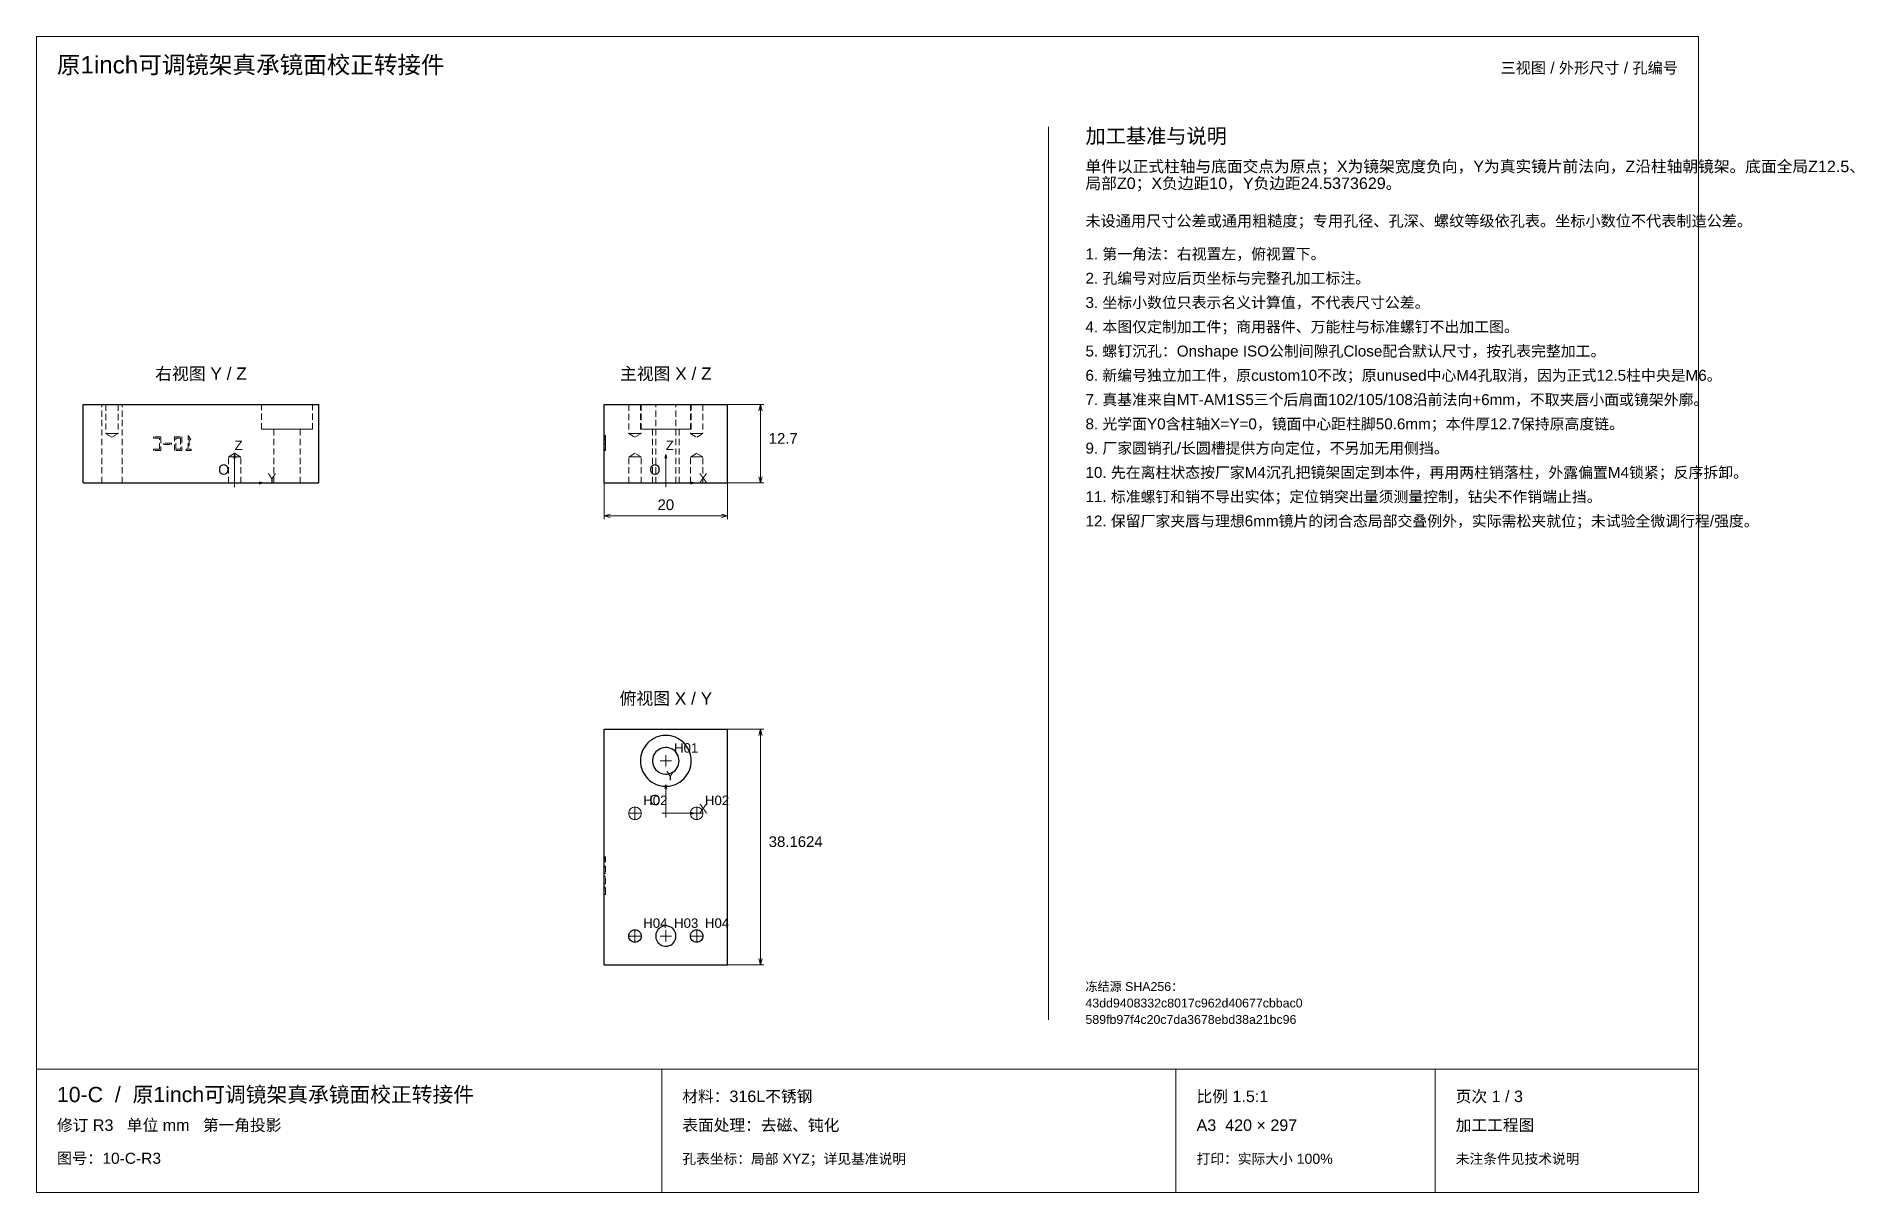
# Paper-space layout '01_三视图' of a CAD drawing. Header units: millimetres. Extents: x 8 to 450, y 8 to 289.
import ezdxf
from ezdxf.enums import TextEntityAlignment as Align

# ---------------------------------------------------------------- set-up
doc = ezdxf.new("R2010")
doc.units = ezdxf.units.MM
doc.linetypes.add('WP_HIDDEN', pattern=[2.3, 1.5, -0.8])
for name, color, linetype, lineweight in [('ANNOTATIONS', 7, 'CONTINUOUS', 18), ('HIDDEN', 7, 'WP_HIDDEN', 13), ('VISIBLE', 7, 'CONTINUOUS', 25)]:
    doc.layers.add(name, color=color, linetype=linetype, lineweight=lineweight)
doc.styles.add('CJK', font='Arial Unicode.ttf')

psp = doc.layouts.new('01_三视图')

# ---------------------------------------------------------------- linework, layer by layer
at = {"layer": 'ANNOTATIONS'}
for p, q in [((412, 289), (8, 289)), ((8, 289), (8, 8)), ((412, 8), (412, 289)), ((254, 50), (254, 267)), ((176, 199.53), (184.8, 199.53)), ((184, 199.53), (183.58, 198.03)), ((184, 180.47), (184, 199.53)), ((184, 199.53), (184.42, 198.03)), ((56.18, 187.47), (55.9, 186.47)), ((56.18, 180.47), (56.18, 187.47)), ((56.18, 187.47), (56.46, 186.47)), ((161, 187.47), (160.72, 186.47)), ((161, 180.47), (161, 187.47)), ((161, 187.47), (161.28, 186.47)), ((56.18, 179.47), (56.18, 181.47)), ((161, 179.47), (161, 181.47)), ((184, 180.47), (183.58, 181.97)), ((184, 180.47), (184.42, 181.97)), ((55.18, 180.47), (57.18, 180.47)), ((56.18, 180.47), (63.18, 180.47)), ((63.18, 180.47), (62.18, 180.75)), ((63.18, 180.47), (62.18, 180.19)), ((146, 180.47), (146, 171.67)), ((160, 180.47), (162, 180.47)), ((161, 180.47), (168, 180.47)), ((168, 180.47), (167, 180.75)), ((168, 180.47), (167, 180.19)), ((176, 180.47), (176, 171.67)), ((176, 180.47), (184.8, 180.47)), ((146, 172.47), (147.5, 172.89)), ((146, 172.47), (176, 172.47)), ((146, 172.47), (147.5, 172.06)), ((176, 172.47), (174.5, 172.89)), ((176, 172.47), (174.5, 172.06)), ((176, 120.62), (184.8, 120.62)), ((184, 120.62), (183.58, 119.12)), ((184, 63.38), (184, 120.62)), ((184, 120.62), (184.42, 119.12)), ((159.6, 112.93), (162.4, 112.93)), ((161, 111.53), (161, 114.33)), ((161, 107.18), (160.72, 106.18)), ((161, 100.18), (161, 107.18)), ((161, 107.18), (161.28, 106.18)), ((152.1, 100.18), (154.9, 100.18)), ((153.5, 98.78), (153.5, 101.58)), ((160, 100.18), (162, 100.18)), ((161, 99.18), (161, 101.18)), ((161, 100.18), (168, 100.18)), ((168, 100.18), (167, 100.46)), ((168, 100.18), (167, 99.9)), ((167.1, 100.18), (169.9, 100.18)), ((168.5, 98.78), (168.5, 101.58)), ((153.5, 68.95), (153.5, 71.75)), ((161, 68.95), (161, 71.75)), ((168.5, 68.95), (168.5, 71.75)), ((152.1, 70.35), (154.9, 70.35)), ((159.6, 70.35), (162.4, 70.35)), ((167.1, 70.35), (169.9, 70.35)), ((176, 63.38), (184.8, 63.38)), ((184, 63.38), (183.58, 64.88)), ((184, 63.38), (184.42, 64.88)), ((8, 38), (412, 38)), ((160, 8), (160, 38)), ((285, 8), (285, 38)), ((348, 8), (348, 38)), ((8, 8), (412, 8))]:
    psp.add_line(p, q, dxfattribs=at)
at = {"layer": 'HIDDEN'}
for points in [[(28.83, 199.53), (28.77, 199.53), (28.58, 199.53), (28.29, 199.53), (27.9, 199.53), (27.43, 199.53), (26.9, 199.53), (26.35, 199.53), (25.8, 199.53), (25.28, 199.53), (24.81, 199.53), (24.42, 199.53), (24.12, 199.53), (23.94, 199.53), (23.88, 199.53)], [(23.88, 199.53), (23.89, 199.53), (23.94, 199.53), (24.02, 199.53), (24.12, 199.53), (24.26, 199.53), (24.42, 199.53), (24.6, 199.53), (24.81, 199.53), (25.04, 199.53), (25.28, 199.53), (25.54, 199.53), (25.8, 199.53), (26.08, 199.53), (26.35, 199.53)], [(23.88, 180.47), (23.88, 199.53)], [(27.86, 199.53), (27.82, 199.53), (27.71, 199.53), (27.53, 199.53), (27.29, 199.53), (27.01, 199.53), (26.69, 199.53), (26.35, 199.53), (26.02, 199.53), (25.7, 199.53), (25.41, 199.53), (25.17, 199.53), (25, 199.53), (24.88, 199.53), (24.85, 199.53)], [(24.85, 199.53), (24.86, 199.53), (24.88, 199.53), (24.93, 199.53), (25, 199.53), (25.08, 199.53), (25.17, 199.53), (25.29, 199.53), (25.41, 199.53), (25.55, 199.53), (25.7, 199.53), (25.86, 199.53), (26.02, 199.53), (26.18, 199.53), (26.35, 199.53)], [(24.85, 199.53), (24.85, 192.48)], [(26.35, 199.53), (26.52, 199.53), (26.69, 199.53), (26.85, 199.53), (27.01, 199.53), (27.16, 199.53), (27.29, 199.53), (27.42, 199.53), (27.53, 199.53), (27.63, 199.53), (27.71, 199.53), (27.78, 199.53), (27.82, 199.53), (27.85, 199.53), (27.86, 199.53)], [(26.35, 199.53), (26.63, 199.53), (26.9, 199.53), (27.17, 199.53), (27.43, 199.53), (27.67, 199.53), (27.9, 199.53), (28.1, 199.53), (28.29, 199.53), (28.45, 199.53), (28.58, 199.53), (28.69, 199.53), (28.77, 199.53), (28.81, 199.53), (28.83, 199.53)], [(27.86, 199.53), (27.86, 192.48)], [(28.83, 180.47), (28.83, 199.53)], [(75.12, 199.53), (74.97, 199.53), (74.51, 199.53), (73.77, 199.53), (72.79, 199.53), (71.62, 199.53), (70.31, 199.53), (68.93, 199.53), (67.56, 199.53), (66.25, 199.53), (65.08, 199.53), (64.1, 199.53), (63.36, 199.53), (62.9, 199.53), (62.75, 199.53)], [(62.75, 199.53), (62.79, 199.53), (62.9, 199.53), (63.09, 199.53), (63.36, 199.53), (63.7, 199.53), (64.1, 199.53), (64.56, 199.53), (65.08, 199.53), (65.64, 199.53), (66.25, 199.53), (66.89, 199.53), (67.56, 199.53), (68.24, 199.53), (68.93, 199.53)], [(62.75, 193.53), (62.75, 199.53)], [(68.93, 199.53), (69.63, 199.53), (70.31, 199.53), (70.98, 199.53), (71.62, 199.53), (72.23, 199.53), (72.79, 199.53), (73.31, 199.53), (73.77, 199.53), (74.17, 199.53), (74.51, 199.53), (74.77, 199.53), (74.97, 199.53), (75.08, 199.53), (75.12, 199.53)], [(75.12, 193.53), (75.12, 199.53)], [(151.99, 199.53), (152.03, 199.53), (152.14, 199.53), (152.32, 199.53), (152.56, 199.53), (152.85, 199.53), (153.16, 199.53), (153.5, 199.53), (153.84, 199.53), (154.15, 199.53), (154.44, 199.53), (154.68, 199.53), (154.86, 199.53), (154.97, 199.53), (155.01, 199.53)], [(151.99, 199.53), (151.99, 192.48)], [(167.19, 199.53), (167.03, 199.53), (166.57, 199.53), (165.84, 199.53), (164.86, 199.53), (163.68, 199.53), (162.38, 199.53), (161, 199.53), (159.62, 199.53), (158.32, 199.53), (157.14, 199.53), (156.16, 199.53), (155.43, 199.53), (154.97, 199.53), (154.81, 199.53)], [(154.81, 193.53), (154.81, 199.53)], [(155.01, 199.53), (155.01, 192.48)], [(163.47, 199.53), (163.41, 199.53), (163.23, 199.53), (162.94, 199.53), (162.54, 199.53), (162.07, 199.53), (161.55, 199.53), (161, 199.53), (160.45, 199.53), (159.93, 199.53), (159.46, 199.53), (159.06, 199.53), (158.77, 199.53), (158.59, 199.53), (158.53, 199.53)], [(158.53, 180.47), (158.53, 199.53)], [(163.47, 180.47), (163.47, 199.53)], [(166.99, 199.53), (167.03, 199.53), (167.14, 199.53), (167.32, 199.53), (167.56, 199.53), (167.85, 199.53), (168.16, 199.53), (168.5, 199.53), (168.84, 199.53), (169.15, 199.53), (169.44, 199.53), (169.68, 199.53), (169.86, 199.53), (169.97, 199.53), (170.01, 199.53)], [(166.99, 199.53), (166.99, 192.48)], [(167.19, 193.53), (167.19, 199.53)], [(170.01, 199.53), (170.01, 192.48)], [(27.86, 192.48), (27.82, 192.48), (27.71, 192.48), (27.53, 192.48), (27.29, 192.48), (27.01, 192.48), (26.69, 192.48), (26.35, 192.48), (26.02, 192.48), (25.7, 192.48), (25.41, 192.48), (25.17, 192.48), (25, 192.48), (24.88, 192.48), (24.85, 192.48)], [(24.85, 192.48), (24.86, 192.48), (24.88, 192.48), (24.93, 192.48), (25, 192.48), (25.08, 192.48), (25.17, 192.48), (25.29, 192.48), (25.41, 192.48), (25.55, 192.48), (25.7, 192.48), (25.86, 192.48), (26.02, 192.48), (26.18, 192.48), (26.35, 192.48)], [(26.35, 191.57), (24.85, 192.48)], [(26.35, 192.48), (26.52, 192.48), (26.69, 192.48), (26.85, 192.48), (27.01, 192.48), (27.16, 192.48), (27.29, 192.48), (27.42, 192.48), (27.53, 192.48), (27.63, 192.48), (27.71, 192.48), (27.78, 192.48), (27.82, 192.48), (27.85, 192.48), (27.86, 192.48)], [(26.35, 191.57), (27.86, 192.48)], [(36.46, 191.35), (36.46, 191.65)], [(38.26, 191.65), (36.46, 191.65)], [(37.96, 191.35), (36.46, 191.35)], [(37.96, 188.65), (37.96, 191.35)], [(38.26, 191.65), (38.26, 188.35)], [(39.01, 189.85), (39.01, 190.15)], [(40.81, 190.15), (39.01, 190.15)], [(40.81, 190.15), (40.81, 189.85)], [(41.56, 191.65), (43.36, 191.65)], [(41.56, 188.35), (41.56, 191.65)], [(41.86, 188.65), (41.86, 191.35)], [(41.86, 191.35), (43.06, 191.35)], [(43.06, 191.35), (43.06, 188.65)], [(43.36, 191.65), (43.36, 188.35)], [(44.86, 188.65), (44.86, 192)], [(44.86, 192), (45.52, 191.01)], [(45.16, 191), (45.27, 190.84)], [(45.16, 191), (45.16, 188.65)], [(45.52, 191.01), (45.27, 190.84)], [(75.12, 193.53), (74.97, 193.53), (74.51, 193.53), (73.77, 193.53), (72.79, 193.53), (71.62, 193.53), (70.31, 193.53), (68.93, 193.53), (67.56, 193.53), (66.25, 193.53), (65.08, 193.53), (64.1, 193.53), (63.36, 193.53), (62.9, 193.53), (62.75, 193.53)], [(62.75, 193.53), (62.79, 193.53), (62.9, 193.53), (63.09, 193.53), (63.36, 193.53), (63.7, 193.53), (64.1, 193.53), (64.56, 193.53), (65.08, 193.53), (65.64, 193.53), (66.25, 193.53), (66.89, 193.53), (67.56, 193.53), (68.24, 193.53), (68.93, 193.53)], [(72.16, 193.53), (72.08, 193.53), (71.84, 193.53), (71.46, 193.53), (70.95, 193.53), (70.33, 193.53), (69.65, 193.53), (68.93, 193.53), (68.22, 193.53), (67.53, 193.53), (66.92, 193.53), (66.41, 193.53), (66.03, 193.53), (65.79, 193.53), (65.71, 193.53)], [(65.71, 193.53), (65.73, 193.53), (65.79, 193.53), (65.89, 193.53), (66.03, 193.53), (66.2, 193.53), (66.41, 193.53), (66.65, 193.53), (66.92, 193.53), (67.22, 193.53), (67.53, 193.53), (67.87, 193.53), (68.22, 193.53), (68.57, 193.53), (68.93, 193.53)], [(65.71, 180.47), (65.71, 193.53)], [(68.93, 193.53), (69.63, 193.53), (70.31, 193.53), (70.98, 193.53), (71.62, 193.53), (72.23, 193.53), (72.79, 193.53), (73.31, 193.53), (73.77, 193.53), (74.17, 193.53), (74.51, 193.53), (74.77, 193.53), (74.97, 193.53), (75.08, 193.53), (75.12, 193.53)], [(68.93, 193.53), (69.3, 193.53), (69.65, 193.53), (70, 193.53), (70.33, 193.53), (70.65, 193.53), (70.95, 193.53), (71.21, 193.53), (71.46, 193.53), (71.66, 193.53), (71.84, 193.53), (71.98, 193.53), (72.08, 193.53), (72.14, 193.53), (72.16, 193.53)], [(72.16, 180.47), (72.16, 193.53)], [(146, 188.65), (146, 192)], [(146, 192), (146, 191.01)], [(146, 192), (146.3, 192)], [(146, 191.65), (146, 188.35)], [(146, 191.35), (146, 191.65)], [(146, 191.65), (146.3, 191.65)], [(146, 188.65), (146, 191.35)], [(146, 191.35), (146.3, 191.35)], [(146, 191.01), (146, 190.84)], [(146, 191.01), (146.3, 191.01)], [(146, 191), (146, 190.84)], [(146, 191), (146, 188.65)], [(146, 191), (146.3, 191)], [(146, 190.84), (146.3, 190.84)], [(146, 189.85), (146, 190.15)], [(146, 190.15), (146.3, 190.15)], [(146.3, 191.01), (146.3, 192)], [(146.3, 192), (146.3, 188.65)], [(146.3, 188.35), (146.3, 191.65)], [(146.3, 191.65), (146.3, 191.35)], [(146.3, 191.35), (146.3, 188.65)], [(146.3, 190.84), (146.3, 191.01)], [(146.3, 188.65), (146.3, 191)], [(146.3, 191), (146.3, 190.84)], [(146.3, 190.15), (146.3, 189.85)], [(151.99, 192.48), (152.03, 192.48), (152.14, 192.48), (152.32, 192.48), (152.56, 192.48), (152.85, 192.48), (153.16, 192.48), (153.5, 192.48), (153.84, 192.48), (154.15, 192.48), (154.44, 192.48), (154.68, 192.48), (154.86, 192.48), (154.97, 192.48), (155.01, 192.48)], [(151.99, 192.48), (153.5, 191.57)], [(153.5, 191.57), (155.01, 192.48)], [(167.19, 193.53), (167.03, 193.53), (166.57, 193.53), (165.84, 193.53), (164.86, 193.53), (163.68, 193.53), (162.38, 193.53), (161, 193.53), (159.62, 193.53), (158.32, 193.53), (157.14, 193.53), (156.16, 193.53), (155.43, 193.53), (154.97, 193.53), (154.81, 193.53)], [(164.22, 193.53), (164.14, 193.53), (163.91, 193.53), (163.52, 193.53), (163.01, 193.53), (162.4, 193.53), (161.72, 193.53), (161, 193.53), (160.28, 193.53), (159.6, 193.53), (158.99, 193.53), (158.48, 193.53), (158.09, 193.53), (157.86, 193.53), (157.78, 193.53)], [(157.78, 180.47), (157.78, 193.53)], [(164.22, 180.47), (164.22, 193.53)], [(166.99, 192.48), (167.03, 192.48), (167.14, 192.48), (167.32, 192.48), (167.56, 192.48), (167.85, 192.48), (168.16, 192.48), (168.5, 192.48), (168.84, 192.48), (169.15, 192.48), (169.44, 192.48), (169.68, 192.48), (169.86, 192.48), (169.97, 192.48), (170.01, 192.48)], [(166.99, 192.48), (168.5, 191.57)], [(168.5, 191.57), (170.01, 192.48)], [(37.96, 188.65), (36.46, 188.65)], [(36.46, 188.35), (36.46, 188.65)], [(38.26, 188.35), (36.46, 188.35)], [(39.01, 189.85), (40.81, 189.85)], [(43.36, 188.35), (41.56, 188.35)], [(43.06, 188.65), (41.86, 188.65)], [(44.41, 188.35), (44.41, 188.65)], [(44.86, 188.65), (44.41, 188.65)], [(44.41, 188.35), (45.61, 188.35)], [(45.16, 188.65), (45.61, 188.65)], [(45.61, 188.65), (45.61, 188.35)], [(56.18, 187.68), (54.68, 186.78)], [(57.69, 186.78), (57.65, 186.78), (57.54, 186.78), (57.36, 186.78), (57.12, 186.78), (56.84, 186.78), (56.52, 186.78), (56.18, 186.78), (55.85, 186.78), (55.53, 186.78), (55.24, 186.78), (55.01, 186.78), (54.83, 186.78), (54.71, 186.78), (54.68, 186.78)], [(54.68, 186.78), (54.69, 186.78), (54.71, 186.78), (54.76, 186.78), (54.83, 186.78), (54.91, 186.78), (55.01, 186.78), (55.12, 186.78), (55.24, 186.78), (55.38, 186.78), (55.53, 186.78), (55.69, 186.78), (55.85, 186.78), (56.02, 186.78), (56.18, 186.78)], [(54.68, 180.47), (54.68, 186.78)], [(56.18, 187.68), (57.69, 186.78)], [(56.18, 186.78), (56.35, 186.78), (56.52, 186.78), (56.68, 186.78), (56.84, 186.78), (56.99, 186.78), (57.12, 186.78), (57.25, 186.78), (57.36, 186.78), (57.46, 186.78), (57.54, 186.78), (57.61, 186.78), (57.65, 186.78), (57.68, 186.78), (57.69, 186.78)], [(57.69, 180.47), (57.69, 186.78)], [(146, 189.85), (146.3, 189.85)], [(146, 188.35), (146, 188.65)], [(146, 188.65), (146.3, 188.65)], [(146, 188.35), (146.3, 188.35)], [(146.3, 188.65), (146.3, 188.35)], [(153.5, 187.68), (151.99, 186.78)], [(155.01, 186.78), (154.97, 186.78), (154.86, 186.78), (154.68, 186.78), (154.44, 186.78), (154.15, 186.78), (153.84, 186.78), (153.5, 186.78), (153.16, 186.78), (152.85, 186.78), (152.56, 186.78), (152.32, 186.78), (152.14, 186.78), (152.03, 186.78), (151.99, 186.78)], [(151.99, 180.47), (151.99, 186.78)], [(155.01, 186.78), (153.5, 187.68)], [(155.01, 180.47), (155.01, 186.78)], [(168.5, 187.68), (166.99, 186.78)], [(170.01, 186.78), (169.97, 186.78), (169.86, 186.78), (169.68, 186.78), (169.44, 186.78), (169.15, 186.78), (168.84, 186.78), (168.5, 186.78), (168.16, 186.78), (167.85, 186.78), (167.56, 186.78), (167.32, 186.78), (167.14, 186.78), (167.03, 186.78), (166.99, 186.78)], [(166.99, 180.47), (166.99, 186.78)], [(170.01, 186.78), (168.5, 187.68)], [(170.01, 180.47), (170.01, 186.78)], [(28.83, 180.47), (28.77, 180.47), (28.58, 180.47), (28.29, 180.47), (27.9, 180.47), (27.43, 180.47), (26.9, 180.47), (26.35, 180.47), (25.8, 180.47), (25.28, 180.47), (24.81, 180.47), (24.42, 180.47), (24.12, 180.47), (23.94, 180.47), (23.88, 180.47)], [(23.88, 180.47), (23.89, 180.47), (23.94, 180.47), (24.02, 180.47), (24.12, 180.47), (24.26, 180.47), (24.42, 180.47), (24.6, 180.47), (24.81, 180.47), (25.04, 180.47), (25.28, 180.47), (25.54, 180.47), (25.8, 180.47), (26.08, 180.47), (26.35, 180.47)], [(26.35, 180.47), (26.63, 180.47), (26.9, 180.47), (27.17, 180.47), (27.43, 180.47), (27.67, 180.47), (27.9, 180.47), (28.1, 180.47), (28.29, 180.47), (28.45, 180.47), (28.58, 180.47), (28.69, 180.47), (28.77, 180.47), (28.81, 180.47), (28.83, 180.47)], [(57.69, 180.47), (57.65, 180.47), (57.54, 180.47), (57.36, 180.47), (57.12, 180.47), (56.84, 180.47), (56.52, 180.47), (56.18, 180.47), (55.85, 180.47), (55.53, 180.47), (55.24, 180.47), (55.01, 180.47), (54.83, 180.47), (54.71, 180.47), (54.68, 180.47)], [(54.68, 180.47), (54.69, 180.47), (54.71, 180.47), (54.76, 180.47), (54.83, 180.47), (54.91, 180.47), (55.01, 180.47), (55.12, 180.47), (55.24, 180.47), (55.38, 180.47), (55.53, 180.47), (55.69, 180.47), (55.85, 180.47), (56.02, 180.47), (56.18, 180.47)], [(56.18, 180.47), (56.35, 180.47), (56.52, 180.47), (56.68, 180.47), (56.84, 180.47), (56.99, 180.47), (57.12, 180.47), (57.25, 180.47), (57.36, 180.47), (57.46, 180.47), (57.54, 180.47), (57.61, 180.47), (57.65, 180.47), (57.68, 180.47), (57.69, 180.47)], [(72.16, 180.47), (72.08, 180.47), (71.84, 180.47), (71.46, 180.47), (70.95, 180.47), (70.33, 180.47), (69.65, 180.47), (68.93, 180.47), (68.22, 180.47), (67.53, 180.47), (66.92, 180.47), (66.41, 180.47), (66.03, 180.47), (65.79, 180.47), (65.71, 180.47)], [(65.71, 180.47), (65.73, 180.47), (65.79, 180.47), (65.89, 180.47), (66.03, 180.47), (66.2, 180.47), (66.41, 180.47), (66.65, 180.47), (66.92, 180.47), (67.22, 180.47), (67.53, 180.47), (67.87, 180.47), (68.22, 180.47), (68.57, 180.47), (68.93, 180.47)], [(68.93, 180.47), (69.3, 180.47), (69.65, 180.47), (70, 180.47), (70.33, 180.47), (70.65, 180.47), (70.95, 180.47), (71.21, 180.47), (71.46, 180.47), (71.66, 180.47), (71.84, 180.47), (71.98, 180.47), (72.08, 180.47), (72.14, 180.47), (72.16, 180.47)], [(155.01, 180.47), (154.97, 180.47), (154.86, 180.47), (154.68, 180.47), (154.44, 180.47), (154.15, 180.47), (153.84, 180.47), (153.5, 180.47), (153.16, 180.47), (152.85, 180.47), (152.56, 180.47), (152.32, 180.47), (152.14, 180.47), (152.03, 180.47), (151.99, 180.47)], [(164.22, 180.47), (164.14, 180.47), (163.91, 180.47), (163.52, 180.47), (163.01, 180.47), (162.4, 180.47), (161.72, 180.47), (161, 180.47), (160.28, 180.47), (159.6, 180.47), (158.99, 180.47), (158.48, 180.47), (158.09, 180.47), (157.86, 180.47), (157.78, 180.47)], [(163.47, 180.47), (163.41, 180.47), (163.23, 180.47), (162.94, 180.47), (162.54, 180.47), (162.07, 180.47), (161.55, 180.47), (161, 180.47), (160.45, 180.47), (159.93, 180.47), (159.46, 180.47), (159.06, 180.47), (158.77, 180.47), (158.59, 180.47), (158.53, 180.47)], [(170.01, 180.47), (169.97, 180.47), (169.86, 180.47), (169.68, 180.47), (169.44, 180.47), (169.15, 180.47), (168.84, 180.47), (168.5, 180.47), (168.16, 180.47), (167.85, 180.47), (167.56, 180.47), (167.32, 180.47), (167.14, 180.47), (167.03, 180.47), (166.99, 180.47)], [(155.01, 100.18), (154.98, 100.48), (154.89, 100.76), (154.75, 101.02), (154.57, 101.25), (154.34, 101.44), (154.08, 101.58), (153.79, 101.66), (153.5, 101.69), (153.21, 101.66), (152.92, 101.58), (152.66, 101.44), (152.43, 101.25), (152.25, 101.02), (152.11, 100.76), (152.02, 100.48), (151.99, 100.18), (152.02, 99.89), (152.11, 99.61), (152.25, 99.35), (152.43, 99.12), (152.66, 98.93), (152.92, 98.79), (153.21, 98.71), (153.5, 98.68), (153.79, 98.71), (154.08, 98.79), (154.34, 98.93), (154.57, 99.12), (154.75, 99.35), (154.89, 99.61), (154.98, 99.89), (155.01, 100.18)], [(170.01, 100.18), (169.98, 100.48), (169.89, 100.76), (169.75, 101.02), (169.57, 101.25), (169.34, 101.44), (169.08, 101.58), (168.79, 101.66), (168.5, 101.69), (168.21, 101.66), (167.92, 101.58), (167.66, 101.44), (167.43, 101.25), (167.25, 101.02), (167.11, 100.76), (167.02, 100.48), (166.99, 100.18), (167.02, 99.89), (167.11, 99.61), (167.25, 99.35), (167.43, 99.12), (167.66, 98.93), (167.92, 98.79), (168.21, 98.71), (168.5, 98.68), (168.79, 98.71), (169.08, 98.79), (169.34, 98.93), (169.57, 99.12), (169.75, 99.35), (169.89, 99.61), (169.98, 99.89), (170.01, 100.18)], [(146, 88.41), (146, 89.61)], [(146, 89.16), (146, 89.61)], [(146, 89.61), (146.3, 89.61)], [(146, 88.86), (146, 89.52)], [(146, 89.52), (146, 89.27)], [(146, 89.52), (146.3, 89.52)], [(146, 89.16), (146, 89.27)], [(146, 89.27), (146.3, 89.27)], [(146, 89.16), (146.3, 89.16)], [(146, 88.86), (146, 88.41)], [(146, 88.86), (146.3, 88.86)], [(146, 88.41), (146.3, 88.41)], [(146.3, 88.41), (146.3, 89.61)], [(146.3, 89.61), (146.3, 89.16)], [(146.3, 89.27), (146.3, 89.52)], [(146.3, 89.52), (146.3, 88.86)], [(146.3, 89.16), (146.3, 89.27)], [(146.3, 88.86), (146.3, 88.41)], [(146, 85.56), (146, 87.36)], [(146, 87.36), (146.3, 87.36)], [(146, 87.06), (146.3, 87.06)], [(146, 85.86), (146, 87.06)], [(146, 85.86), (146.3, 85.86)], [(146, 85.56), (146.3, 85.56)], [(146, 84.81), (146, 83.01)], [(146, 84.81), (146.3, 84.81)], [(146.3, 87.36), (146.3, 85.56)], [(146.3, 87.06), (146.3, 85.86)], [(146.3, 83.01), (146.3, 84.81)], [(146, 83.01), (146.3, 83.01)], [(146, 82.26), (146, 80.46)], [(146, 82.26), (146.3, 82.26)], [(146, 81.96), (146, 80.46)], [(146, 81.96), (146.3, 81.96)], [(146, 80.46), (146.3, 80.46)], [(146.3, 80.46), (146.3, 82.26)], [(146.3, 81.96), (146.3, 80.46)]]:
    psp.add_lwpolyline(points, dxfattribs=at)
at = {"layer": 'VISIBLE'}
for points in [[(19.38, 199.53), (76.62, 199.53)], [(19.38, 180.47), (19.38, 199.53)], [(76.62, 180.47), (76.62, 199.53)], [(146, 180.47), (146, 199.53)], [(146, 199.53), (176, 199.53)], [(176, 180.47), (176, 199.53)], [(19.38, 180.47), (76.62, 180.47)], [(146, 180.47), (176, 180.47)], [(146, 63.38), (146, 120.62)], [(146, 120.62), (176, 120.62)], [(176, 63.38), (176, 120.62)], [(167.19, 112.93), (167.16, 113.54), (167.07, 114.14), (166.92, 114.73), (166.72, 115.3), (166.46, 115.85), (166.14, 116.37), (165.78, 116.86), (165.38, 117.31), (164.93, 117.72), (164.44, 118.08), (163.92, 118.39), (163.37, 118.65), (162.8, 118.86), (162.21, 119), (161.61, 119.09), (161, 119.12), (160.39, 119.09), (159.79, 119), (159.2, 118.86), (158.63, 118.65), (158.08, 118.39), (157.56, 118.08), (157.07, 117.72), (156.62, 117.31), (156.22, 116.86), (155.86, 116.37), (155.54, 115.85), (155.28, 115.3), (155.08, 114.73), (154.93, 114.14), (154.84, 113.54), (154.81, 112.93), (154.84, 112.33), (154.93, 111.73), (155.08, 111.14), (155.28, 110.57), (155.54, 110.02), (155.86, 109.5), (156.22, 109.01), (156.62, 108.56), (157.07, 108.15), (157.56, 107.79), (158.08, 107.48), (158.63, 107.22), (159.2, 107.01), (159.79, 106.87), (160.39, 106.78), (161, 106.75), (161.61, 106.78), (162.21, 106.87), (162.8, 107.01), (163.37, 107.22), (163.92, 107.48), (164.44, 107.79), (164.93, 108.15), (165.38, 108.56), (165.78, 109.01), (166.14, 109.5), (166.46, 110.02), (166.72, 110.57), (166.92, 111.14), (167.07, 111.73), (167.16, 112.33), (167.19, 112.93)], [(164.22, 112.93), (164.2, 113.36), (164.11, 113.79), (163.97, 114.19), (163.77, 114.58), (163.53, 114.93), (163.24, 115.25), (162.91, 115.53), (162.55, 115.76), (162.16, 115.94), (161.75, 116.07), (161.32, 116.14), (160.89, 116.16), (160.46, 116.11), (160.04, 116.01), (159.64, 115.86), (159.26, 115.65), (158.92, 115.4), (158.61, 115.1), (158.34, 114.76), (158.12, 114.39), (157.95, 113.99), (157.84, 113.58), (157.78, 113.15), (157.78, 112.72), (157.84, 112.29), (157.95, 111.88), (158.12, 111.48), (158.34, 111.11), (158.61, 110.77), (158.92, 110.47), (159.26, 110.22), (159.64, 110.01), (160.04, 109.85), (160.46, 109.75), (160.89, 109.71), (161.32, 109.73), (161.75, 109.8), (162.16, 109.92), (162.55, 110.11), (162.91, 110.34), (163.24, 110.62), (163.53, 110.94), (163.77, 111.29), (163.97, 111.68), (164.11, 112.08), (164.2, 112.5), (164.22, 112.93)], [(151.99, 70.35), (152.02, 70.65), (152.11, 70.93), (152.25, 71.19), (152.43, 71.42), (152.66, 71.61), (152.92, 71.75), (153.21, 71.83), (153.5, 71.86), (153.79, 71.83), (154.08, 71.75), (154.34, 71.61), (154.57, 71.42), (154.75, 71.19), (154.89, 70.93), (154.98, 70.65), (155.01, 70.35), (154.98, 70.06), (154.89, 69.78), (154.75, 69.52), (154.57, 69.29), (154.34, 69.1), (154.08, 68.96), (153.79, 68.87), (153.5, 68.85), (153.21, 68.87), (152.92, 68.96), (152.66, 69.1), (152.43, 69.29), (152.25, 69.52), (152.11, 69.78), (152.02, 70.06), (151.99, 70.35)], [(163.47, 70.35), (163.45, 70.73), (163.36, 71.1), (163.22, 71.45), (163.02, 71.78), (162.78, 72.07), (162.5, 72.32), (162.18, 72.53), (161.84, 72.68), (161.47, 72.78), (161.09, 72.83), (160.72, 72.81), (160.34, 72.74), (159.99, 72.61), (159.65, 72.43), (159.35, 72.2), (159.09, 71.93), (158.87, 71.62), (158.7, 71.28), (158.59, 70.92), (158.53, 70.54), (158.53, 70.16), (158.59, 69.79), (158.7, 69.43), (158.87, 69.09), (159.09, 68.78), (159.35, 68.51), (159.65, 68.28), (159.99, 68.09), (160.34, 67.97), (160.72, 67.89), (161.09, 67.88), (161.47, 67.92), (161.84, 68.02), (162.18, 68.18), (162.5, 68.38), (162.78, 68.64), (163.02, 68.93), (163.22, 69.26), (163.36, 69.61), (163.45, 69.98), (163.47, 70.35)], [(166.99, 70.35), (167.02, 70.65), (167.11, 70.93), (167.25, 71.19), (167.43, 71.42), (167.66, 71.61), (167.92, 71.75), (168.21, 71.83), (168.5, 71.86), (168.79, 71.83), (169.08, 71.75), (169.34, 71.61), (169.57, 71.42), (169.75, 71.19), (169.89, 70.93), (169.98, 70.65), (170.01, 70.35), (169.98, 70.06), (169.89, 69.78), (169.75, 69.52), (169.57, 69.29), (169.34, 69.1), (169.08, 68.96), (168.79, 68.87), (168.5, 68.85), (168.21, 68.87), (167.92, 68.96), (167.66, 69.1), (167.43, 69.29), (167.25, 69.52), (167.11, 69.78), (167.02, 70.06), (166.99, 70.35)], [(146, 63.38), (176, 63.38)]]:
    psp.add_lwpolyline(points, dxfattribs=at)

# ---------------------------------------------------------------- texts
at = {"layer": 'ANNOTATIONS', "style": 'CJK'}
for s, height, p in [('原1inch可调镜架真承镜面校正转接件', 4.2, (13, 280)), ('加工基准与说明', 3.6, (263, 263)), ('单件以正式柱轴与底面交点为原点；X为镜架宽度负向，Y为真实镜片前法向，Z沿柱轴朝镜架。底面全局Z12.5、', 2.8, (263, 256)), ('局部Z0；X负边距10，Y负边距24.5373629。', 2.8, (263, 251.9)), ('未设通用尺寸公差或通用粗糙度；专用孔径、孔深、螺纹等级依孔表。坐标小数位不代表制造公差。', 2.7, (263, 242.8)), ('1. 第一角法：右视置左，俯视置下。', 2.65, (263, 234.8)), ('2. 孔编号对应后页坐标与完整孔加工标注。', 2.65, (263, 228.9)), ('3. 坐标小数位只表示名义计算值，不代表尺寸公差。', 2.65, (263, 223)), ('4. 本图仅定制加工件；商用器件、万能柱与标准螺钉不出加工图。', 2.65, (263, 217.1)), ('5. 螺钉沉孔：Onshape ISO公制间隙孔Close配合默认尺寸，按孔表完整加工。', 2.65, (263, 211.2)), ('6. 新编号独立加工件，原custom10不改；原unused中心M4孔取消，因为正式12.5柱中央是M6。', 2.65, (263, 205.3)), ('7. 真基准来自MT-AM1S5三个后肩面102/105/108沿前法向+6mm，不取夹唇小面或镜架外廓。', 2.65, (263, 199.4)), ('8. 光学面Y0含柱轴X=Y=0，镜面中心距柱脚50.6mm；本件厚12.7保持原高度链。', 2.65, (263, 193.5)), ('Z', 2.3, (56.18, 188.47)), ('Z', 2.3, (161, 188.47)), ('12.7', 2.6, (186, 190)), ('9. 厂家圆销孔/长圆槽提供方向定位，不另加无用侧挡。', 2.65, (263, 187.6)), ('O', 2.5, (52.18, 182.47)), ('Y', 2.3, (64.18, 180.47)), ('O', 2.5, (157, 182.47)), ('X', 2.3, (169, 180.47)), ('10. 先在离柱状态按厂家M4沉孔把镜架固定到本件，再用两柱销落柱，外露偏置M4锁紧；反序拆卸。', 2.65, (263, 181.7)), ('11. 标准螺钉和销不导出实体；定位销突出量须测量控制，钻尖不作销端止挡。', 2.65, (263, 175.8)), ('12. 保留厂家夹唇与理想6mm镜片的闭合态局部交叠例外，实际需松夹就位；未试验全微调行程/强度。', 2.65, (263, 169.9)), ('H01', 2.3, (163, 114.93)), ('Y', 2.3, (161, 108.18)), ('H02', 2.3, (155.5, 102.18)), ('O', 2.5, (157, 102.18)), ('X', 2.3, (169, 100.18)), ('H02', 2.3, (170.5, 102.18)), ('38.1624', 2.6, (186, 92)), ('H04', 2.3, (155.5, 72.35)), ('H03', 2.3, (163, 72.35)), ('H04', 2.3, (170.5, 72.35)), ('冻结源 SHA256：', 2.15, (263, 57)), ('43dd9408332c8017c962d40677cbbac0', 2.15, (263, 53)), ('589fb97f4c20c7da3678ebd38a21bc96', 2.15, (263, 49)), ('10-C  /  原1inch可调镜架真承镜面校正转接件', 3.7, (13, 30)), ('材料：316L不锈钢', 2.8, (165, 30)), ('比例 1.5:1', 2.8, (290, 30)), ('页次 1 / 3', 2.8, (353, 30)), ('修订 R3   单位 mm   第一角投影', 2.8, (13, 23)), ('表面处理：去磁、钝化', 2.8, (165, 23)), ('A3  420 × 297', 2.8, (290, 23)), ('加工工程图', 2.8, (353, 23)), ('图号：10-C-R3', 2.7, (13, 15)), ('孔表坐标：局部 XYZ；详见基准说明', 2.45, (165, 15)), ('打印：实际大小 100%', 2.45, (290, 15)), ('未注条件见技术说明', 2.45, (353, 15))]:
    psp.add_text(s, height=height, dxfattribs=at).set_placement(p)
psp.add_text('三视图 / 外形尺寸 / 孔编号', height=2.7, dxfattribs=at).set_placement((407, 280), align=Align.RIGHT)
for s, height, p in [('右视图 Y / Z', 3, (48, 205.53)), ('主视图 X / Z', 3, (161, 205.53)), ('20', 2.6, (161, 173.88)), ('俯视图 X / Y', 3, (161, 126.62))]:
    psp.add_text(s, height=height, dxfattribs=at).set_placement(p, align=Align.CENTER)

doc.saveas('drawing.dxf')
